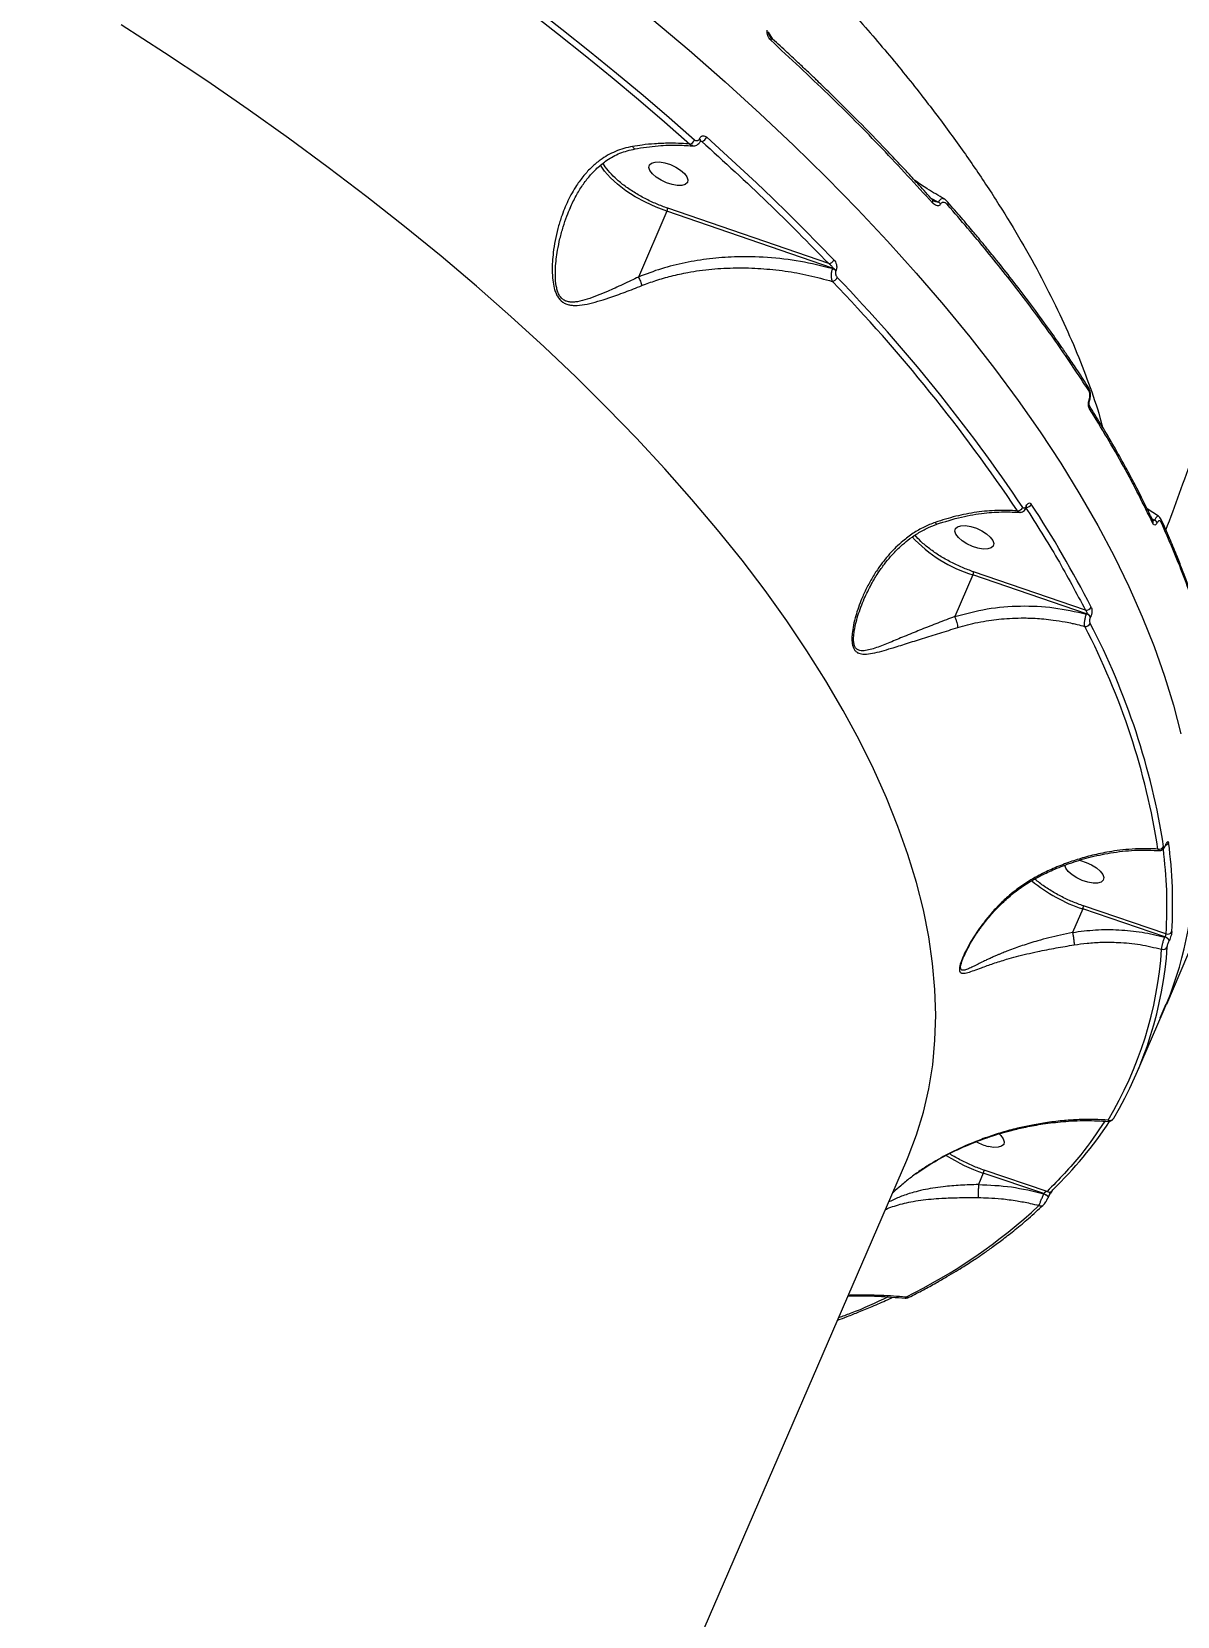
# Model space of a CAD drawing. Header units: millimetres. Extents: x -6234 to 7498, y -6127 to 5103.
# Drawn here: x 4797.5 to 5044.2, y -552.1 to -210.9 of the extents above; entities that cross this region are included whole.
import ezdxf

# ---------------------------------------------------------------- set-up
doc = ezdxf.new("R2010")
doc.units = ezdxf.units.MM
for name, color, linetype in [('DIKOM_ОБЪЕКТ', 7, 'Continuous'), ('DIKOM_РАЗМЕР_ЗОНА', 7, 'Continuous'), ('DIKOM_РАЗМЕР_ОБЪЕКТА', 7, 'Continuous')]:
    doc.layers.add(name, color=color, linetype=linetype)
doc.styles.add('style1', font='arial.ttf', dxfattribs={"width": 0.8})
doc.dimstyles.new('1-50', dxfattribs={"dimtxt": 300, "dimasz": 200, "dimexe": 100, "dimexo": 0, "dimgap": 100, "dimtad": 1, "dimtxsty": 'style1', "dimcen": 200, "dimclrd": 7, "dimclre": 7, "dimclrt": 7, "dimadec": 1, "dimazin": 2, "dimtfac": 1, "dimtmove": 0, "dimatfit": 2, "dimfxl": 0, "dimlwd": 25, "dimlwe": 18, "dimarcsym": 0})

# ---------------------------------------------------------------- blocks, each defined once
blk = doc.blocks.new('*D10')
at = {"layer": 'Defpoints', "color": 0, "transparency": 16777216}
for p in [(5627.97, 903.07), (-3229.39, -1461.51), (5627.97, -5097.58)]:
    blk.add_point(p, dxfattribs=at)
at = {"layer": 'DIKOM_РАЗМЕР_ОБЪЕКТА', "color": 7, "lineweight": 18, "transparency": 16777216}
for p, q in [((5627.97, 903.07), (5627.97, -5197.58)), ((-3229.39, -1461.51), (-3229.39, -5197.58))]:
    blk.add_line(p, q, dxfattribs=at)
at = {"layer": 'DIKOM_РАЗМЕР_ОБЪЕКТА', "color": 7, "lineweight": 25, "transparency": 16777216}
blk.add_line((-3029.39, -5097.58), (5427.97, -5097.58), dxfattribs=at)
at = {"layer": 'DIKOM_РАЗМЕР_ОБЪЕКТА', "color": 7, "transparency": 16777216}
for points in [[(-3029.39, -5064.25), (-3029.39, -5130.92), (-3229.39, -5097.58)], [(5427.97, -5064.25), (5427.97, -5130.92), (5627.97, -5097.58)]]:
    blk.add_solid(points, dxfattribs=at)
at = {"layer": 'DIKOM_РАЗМЕР_ОБЪЕКТА', "color": 7, "lineweight": 40, "transparency": 16777216, "insert": (1488.3, -4844.41), "char_height": 300, "attachment_point": 5, "style": 'style1'}
blk.add_mtext('8850', dxfattribs=at)
blk = doc.blocks.new('*D13')
at = {"layer": 'Defpoints', "color": 0, "transparency": 16777216}
for p in [(7498.07, 1778.2), (-5229.39, -1831.36), (7498.07, -6026.74)]:
    blk.add_point(p, dxfattribs=at)
at = {"layer": 'DIKOM_РАЗМЕР_ЗОНА', "color": 7, "lineweight": 18, "transparency": 16777216}
for p, q in [((7498.07, 1778.2), (7498.07, -6126.74)), ((-5229.39, -1831.36), (-5229.39, -6126.74))]:
    blk.add_line(p, q, dxfattribs=at)
at = {"layer": 'DIKOM_РАЗМЕР_ЗОНА', "color": 7, "lineweight": 25, "transparency": 16777216}
blk.add_line((-5029.39, -6026.74), (7298.07, -6026.74), dxfattribs=at)
at = {"layer": 'DIKOM_РАЗМЕР_ЗОНА', "color": 7, "transparency": 16777216}
for points in [[(-5029.39, -5993.4), (-5029.39, -6060.07), (-5229.39, -6026.74)], [(7298.07, -5993.4), (7298.07, -6060.07), (7498.07, -6026.74)]]:
    blk.add_solid(points, dxfattribs=at)
at = {"layer": 'DIKOM_РАЗМЕР_ЗОНА', "color": 7, "transparency": 16777216, "insert": (1560.69, -5773.56), "char_height": 300, "attachment_point": 5, "style": 'style1'}
blk.add_mtext('12750', dxfattribs=at)

msp = doc.modelspace()

# ---------------------------------------------------------------- linework, layer by layer
at = {"layer": 'DIKOM_ОБЪЕКТ', "color": 7, "linetype": 'Continuous', "lineweight": 15}
for p, q in [((4957.073, -212.505), (4956.151, -211.015)), ((4941.301, -233.952), (4941.289, -233.979)), ((4941.504, -234.476), (4941.792, -234.518)), ((4941.514, -234.456), (4941.526, -234.429)), ((4969.121, -260.851), (4934.473, -248.926)), ((4989.933, -246.118), (4990.1, -246.203)), ((4991.101, -246.731), (4992.743, -247.597)), ((4991.646, -247.28), (4991.442, -247.106)), ((4934.288, -249.57), (4928.155, -263.732)), ((4969.956, -261.847), (4934.288, -249.57)), ((4969.92, -261.932), (4969.956, -261.847)), ((4970.708, -262.299), (4970.671, -262.384)), ((4928.155, -263.732), (4928.155, -263.736)), ((5028.468, -297.395), (5028.509, -297.545)), ((5011.654, -313.028), (5011.634, -313.074)), ((5011.691, -313.362), (5011.711, -313.317)), ((5040.131, -315.209), (5037.686, -313.624)), ((5038.63, -315.716), (5039.291, -316.067)), ((5024.39, -335.456), (5000.331, -327.224)), ((5000.149, -327.869), (4996.257, -336.855)), ((5024.651, -336.253), (5000.149, -327.869)), ((4996.257, -336.855), (4996.257, -336.857)), ((5024.623, -336.319), (5024.651, -336.253)), ((5025.537, -336.884), (5025.508, -336.95)), ((5041.641, -386.165), (5041.669, -386.099)), ((5041.655, -386.05), (5041.683, -385.984)), ((5041.72, -405.187), (5023.987, -399.161)), ((5023.805, -399.806), (5021.62, -404.853)), ((5041.5, -405.82), (5023.805, -399.806)), ((5021.62, -404.853), (5021.619, -404.859)), ((5041.5, -405.82), (5041.481, -405.865)), ((4998.266, -409.937), (4998.751, -408.981)), ((5041.893, -420.286), (5047.875, -406.285)), ((5042.411, -406.664), (5042.431, -406.618)), ((5035.425, -435.241), (5041.165, -421.987)), ((5040.484, -423.234), (5041.79, -420.242)), ((4869.491, -722.772), (4985.94, -453.886)), ((4987.885, -456.846), (4991.104, -454.695)), ((4991.083, -454.683), (4991.097, -454.696)), ((5002.405, -456.705), (5001.349, -459.144)), ((5015.433, -461.102), (5002.405, -456.705)), ((5016.152, -460.638), (5002.585, -456.059)), ((5001.349, -459.144), (5001.347, -459.15)), ((5015.433, -461.102), (5015.422, -461.129)), ((5016.341, -461.995), (5016.294, -462.061)), ((5016.341, -461.995), (5016.352, -461.968))]:
    msp.add_line(p, q, dxfattribs=at)
at = {"layer": 'DIKOM_ОБЪЕКТ', "color": 7, "linetype": 'Continuous', "lineweight": 15, "flags": 128}
for points in [[(4892.283, -197.277), (4898.537, -201.92), (4904.685, -206.592), (4910.726, -211.29), (4916.657, -216.013), (4922.476, -220.758), (4928.18, -225.524), (4933.766, -230.308), (4939.232, -235.108)], [(4893.176, -196.294), (4899.444, -200.948), (4905.606, -205.631), (4911.66, -210.339), (4917.604, -215.073), (4923.436, -219.828), (4929.152, -224.604), (4934.751, -229.399), (4940.229, -234.209)], [(4931.053, -208.129), (4939.045, -214.895), (4946.799, -221.695), (4954.308, -228.522), (4961.565, -235.372), (4968.565, -242.239), (4975.301, -249.117), (4981.768, -255.999), (4987.961, -262.881), (4993.873, -269.756), (4999.501, -276.619), (5004.84, -283.464), (5009.884, -290.285), (5014.63, -297.076), (5019.074, -303.832), (5023.212, -310.547), (5027.04, -317.215), (5030.556, -323.83), (5033.756, -330.388), (5036.638, -336.882), (5039.199, -343.308), (5041.436, -349.659), (5043.35, -355.93), (5044.936, -362.117)], [(4985.94, -453.886), (4986.231, -453.203), (4988.045, -448.439), (4989.53, -443.538), (4990.686, -438.506), (4991.511, -433.347), (4992.005, -428.065), (4992.167, -422.667), (4991.997, -417.156), (4991.496, -411.538), (4990.663, -405.819), (4989.5, -400.002), (4988.007, -394.095), (4986.186, -388.102), (4984.039, -382.029), (4981.568, -375.882), (4978.774, -369.666), (4975.661, -363.387), (4972.232, -357.051), (4968.489, -350.664), (4964.436, -344.232), (4960.077, -337.761), (4955.416, -331.256), (4950.458, -324.724), (4945.206, -318.171), (4939.666, -311.603), (4933.843, -305.027), (4927.742, -298.447), (4921.369, -291.871), (4914.731, -285.304), (4907.832, -278.753), (4900.68, -272.224), (4893.281, -265.723), (4885.642, -259.255), (4877.771, -252.827), (4869.674, -246.445), (4861.359, -240.115), (4852.833, -233.842), (4844.106, -227.633), (4835.184, -221.493), (4826.077, -215.428), (4816.792, -209.444)], [(4942.844, -233.615), (4946.475, -236.899), (4950.048, -240.189), (4953.563, -243.484), (4957.019, -246.783), (4960.415, -250.086), (4963.751, -253.392), (4967.025, -256.701), (4970.238, -260.011)], [(4934.288, -249.57), (4931.941, -248.674), (4929.652, -247.62), (4927.474, -246.432), (4925.46, -245.138), (4923.656, -243.768), (4922.103, -242.355), (4920.84, -240.93), (4919.964, -239.65)], [(4935.385, -243.816), (4934.19, -243.436), (4933.03, -242.898), (4931.998, -242.246), (4931.179, -241.532), (4930.638, -240.814), (4930.42, -240.151), (4930.542, -239.596), (4930.994, -239.194), (4931.74, -238.978), (4932.719, -238.964), (4933.853, -239.156), (4935.048, -239.536), (4936.208, -240.073), (4937.24, -240.726), (4938.06, -241.44), (4938.6, -242.157), (4938.818, -242.821), (4938.696, -243.376), (4938.244, -243.778), (4937.498, -243.994), (4936.518, -244.007), (4935.385, -243.816)], [(5001.246, -322.115), (5000.051, -321.735), (4998.89, -321.197), (4997.858, -320.545), (4997.039, -319.831), (4996.498, -319.113), (4996.28, -318.45), (4996.402, -317.895), (4996.855, -317.493), (4997.601, -317.276), (4998.58, -317.263), (4999.713, -317.454), (5000.908, -317.834), (5002.069, -318.372), (5003.101, -319.024), (5003.92, -319.738), (5004.461, -320.456), (5004.679, -321.119), (5004.557, -321.675), (5004.104, -322.076), (5003.358, -322.293), (5002.379, -322.306), (5001.246, -322.115)], [(5041.637, -386.172), (5041.654, -386.123), (5041.655, -386.05)], [(5041.683, -385.984), (5041.682, -386.057), (5041.669, -386.099)], [(5024.902, -394.052), (5023.707, -393.672), (5022.547, -393.134), (5021.515, -392.482), (5020.695, -391.768), (5020.155, -391.05), (5019.937, -390.387), (5019.935, -390.36)], [(5023.051, -389.32), (5023.37, -389.391), (5024.565, -389.771), (5025.725, -390.309), (5026.757, -390.962), (5027.577, -391.676), (5028.117, -392.393), (5028.335, -393.056), (5028.213, -393.612), (5027.761, -394.014), (5027.015, -394.23), (5026.036, -394.243), (5024.902, -394.052), (5024.902, -394.052)], [(5030.484, -444.831), (5030.402, -444.978), (5030.377, -445.011)], [(5005.826, -448.239), (5006.176, -448.574), (5006.717, -449.292), (5006.935, -449.955), (5006.813, -450.51), (5006.36, -450.912), (5005.614, -451.129), (5004.635, -451.142), (5003.502, -450.951)], [(5015.245, -463.624), (5015.363, -463.534), (5015.402, -463.496)], [(5015.422, -461.129), (5015.646, -461.219), (5015.857, -461.33), (5016.043, -461.458), (5016.193, -461.593), (5016.297, -461.729), (5016.351, -461.857), (5016.349, -461.97), (5016.341, -461.995)], [(5015.433, -461.102), (5015.658, -461.192), (5015.869, -461.303), (5016.055, -461.431), (5016.205, -461.566), (5016.309, -461.702), (5016.362, -461.83), (5016.366, -461.919)], [(5016.366, -461.919), (5016.361, -461.943), (5016.352, -461.968)]]:
    msp.add_lwpolyline(points, dxfattribs=at)
at = {"layer": 'DIKOM_ОБЪЕКТ', "color": 7, "linetype": 'Continuous', "lineweight": 15}
for centre, radius, start, end in [((4956.158, -212.429), 0.574, 326.37333, 39.31251), ((4938.775, -233.598), 1.577, 286.8394, 337.19858), ((4941.05, -234.383), 0.469, 351.13438, 59.45815), ((4941.064, -234.354), 0.467, 350.50368, 59.55506), ((4941.434, -233.036), 1.524, 283.5763, 337.67972), ((4932.261, -248.642), 2.229, 335.39643, 352.69599), ((4990.944, -247.479), 0.622, 329.99065, 37.92273), ((4991.938, -248.902), 1.533, 34.98516, 58.33247), ((4994.226, -247.928), 0.623, 329.94237, 37.0457), ((4968.953, -259.465), 1.396, 276.88271, 336.97432), ((4969.317, -263.784), 1.947, 45.95512, 71.97308), ((4969.356, -263.697), 1.945, 45.951, 72.00661), ((4969.666, -263.278), 1.417, 279.54332, 336.53277), ((4709.748, -515.356), 361.277, 33.85922, 43.93765), ((4710.219, -515.092), 362.099, 33.85946, 43.93723), ((5024.488, -287.861), 0.682, 333.20354, 30.67379), ((5025.091, -290.342), 0.2, 351.87061, 55.64732), ((5024.678, -291.815), 0.696, 333.77591, 28.36414), ((5009.776, -312.823), 1.247, 269.04072, 335.21046), ((5011.397, -313.271), 0.309, 343.13335, 39.76996), ((5011.441, -313.22), 0.286, 339.01639, 42.07448), ((5011.598, -312.094), 1.254, 274.64505, 335.00702), ((4808.185, -446.532), 244.483, 27.19612, 33.2108), ((5038.258, -316.491), 0.724, 334.99164, 25.36306), ((5038.727, -317.136), 1.209, 22.47143, 62.15882), ((5040.091, -316.252), 0.701, 334.37219, 44.55803), ((5008.931, -299.3), 29.888, 222.96846, 252.91257), ((4998.159, -326.958), 2.188, 335.40315, 353.03619), ((5024.572, -334.289), 1.181, 261.13338, 334.70134), ((5024.187, -337.868), 1.609, 34.79078, 74.28866), ((5024.216, -337.801), 1.608, 34.7759, 74.30354), ((5024.37, -337.805), 1.183, 264.31764, 334.55319), ((4886.28, -410.915), 155.598, 8.87156, 27.53556), ((4887.162, -410.404), 155.939, 8.87137, 27.53566), ((5041.413, -385.092), 1.002, 286.56724, 334.9152), ((4940.628, -398.782), 102.554, 356.69654, 7.43217), ((5040.277, -385.88), 1.071, 255.91338, 333.61417), ((4963.218, -388.647), 84.778, 336.84248, 359.02531), ((5034.346, -367.881), 33.62, 230.23101, 251.72887), ((5041.257, -407.067), 1.223, 19.2751, 79.44738), ((5041.276, -407.022), 1.223, 19.28884, 79.44815), ((5042.093, -404.229), 1.028, 248.72536, 333.27236), ((4958.73, -402.997), 82.25, 329.0765, 356.18674), ((4959.769, -402.47), 82.433, 329.0765, 356.18662), ((5041.108, -407.497), 1.018, 252.25876, 333.46454), ((4955.729, -396.61), 88.624, 314.08022, 326.46823), ((5029.659, -444.391), 0.949, 247.03405, 319.18796), ((5005.934, -441.226), 10.024, 240.12181, 255.95943), ((5014.218, -422.112), 36.554, 237.25464, 251.14528), ((5016.609, -459.84), 0.92, 240.19981, 300.23076), ((5016.655, -459.962), 0.791, 301.79007, 336.73906), ((4933.642, -376.84), 118.566, 296.04132, 312.92589), ((5014.787, -462.841), 0.907, 244.14221, 300.36618), ((4986.101, -482.668), 0.81, 239.85732, 291.19744)]:
    msp.add_arc(centre, radius, start, end, dxfattribs=at)
for points, knots in [([(5041.738, -318.231), (5042.715, -315.588), (5045.708, -307.497), (5050.56, -293.841), (5056.299, -277.285), (5061.877, -260.65), (5067.305, -243.946), (5072.58, -227.174), (5077.703, -210.34), (5082.675, -193.445), (5087.495, -176.495), (5092.164, -159.495), (5096.681, -142.449), (5101.047, -125.363), (5105.259, -108.246), (5109.318, -91.107), (5113.221, -73.959), (5116.967, -56.824), (5120.549, -39.734), (5123.959, -22.748), (5127.177, -5.996), (5130.143, 10.173), (5132.639, 24.349), (5134.097, 33.063), (5134.703, 36.68)], [0, 0, 0, 0, 0.0236494, 0.0724233, 0.1210894, 0.1696516, 0.2181132, 0.2664769, 0.3147455, 0.3629207, 0.4110033, 0.4589937, 0.5068898, 0.554687, 0.6023776, 0.6499482, 0.6973763, 0.7446233, 0.7916223, 0.838247, 0.8842384, 0.9289743, 0.9705166, 1, 1, 1, 1]), ([(4944.244, -176.277), (4947.615, -179.463), (4954.368, -185.844), (4963.847, -195.473), (4972.84, -205.14), (4981.277, -214.831), (4988.655, -223.918), (4995.084, -232.401), (5000.674, -240.289), (5005.875, -248.186), (5010.669, -256.082), (5015.039, -263.965), (5018.9, -271.687), (5022.277, -279.25), (5025.139, -286.641), (5027.084, -292.257), (5027.916, -295.364), (5028.103, -296.063)], [0, 0, 0, 0, 0.0780879, 0.156425, 0.2350115, 0.313846, 0.3929274, 0.4573644, 0.5223021, 0.5877397, 0.6536772, 0.7201147, 0.7870514, 0.8510829, 0.9157473, 0.9810444, 1, 1, 1, 1]), ([(4956.636, -212.747), (4956.511, -212.616), (4956.261, -212.354), (4955.98, -211.819), (4955.847, -211.301), (4955.834, -210.872), (4955.877, -210.672), (4955.898, -210.574)], [0, 0, 0, 0, 0.2501122, 0.4997568, 0.7492628, 0.8773179, 1, 1, 1, 1]), ([(4956.603, -212.066), (4956.517, -211.977), (4956.351, -211.805), (4956.191, -211.492), (4956.114, -211.182), (4956.148, -210.992), (4956.164, -210.906)], [0, 0, 0, 0, 0.2981241, 0.5738573, 0.8078921, 1, 1, 1, 1]), ([(4991.482, -247.79), (4987.913, -243.881), (4980.781, -236.071), (4969.145, -224.371), (4960.804, -216.619), (4956.636, -212.747)], [0, 0, 0, 0, 0.3338562, 0.6671905, 1, 1, 1, 1]), ([(4991.472, -247.144), (4990.508, -246.07), (4988.779, -244.144), (4986.427, -241.586), (4984.573, -239.595), (4983.014, -237.939), (4980.059, -234.829), (4976.233, -230.896), (4971.583, -226.259), (4968.559, -223.307), (4966.307, -221.14), (4964.595, -219.505), (4962.401, -217.432), (4959.708, -214.918), (4957.721, -213.097), (4956.647, -212.112)], [0, 0, 0, 0, 0.0917495, 0.16459103, 0.21857279, 0.26186058, 0.30603882, 0.4843797, 0.59807699, 0.70296696, 0.7372373, 0.78390381, 0.84323806, 0.91526117, 1, 1, 1, 1]), ([(4939.232, -235.108), (4938.631, -235.061), (4937.163, -234.947), (4934.626, -234.898), (4931.802, -235.009), (4929.161, -235.26), (4927.579, -235.501), (4926.883, -235.607)], [0, 0, 0, 0, 0.1503473, 0.3668248, 0.6226178, 0.83408, 1, 1, 1, 1]), ([(4927.31, -236.123), (4929.015, -235.869), (4932.179, -235.397), (4936.473, -235.263), (4939.003, -235.431), (4940.147, -235.506)], [0, 0, 0, 0, 0.3903715, 0.724247, 1, 1, 1, 1]), ([(4939.862, -235.444), (4939.794, -235.446), (4939.567, -235.452), (4939.37, -235.249), (4939.232, -235.108)], [0, 0, 0, 0, 0.303573, 1, 1, 1, 1]), ([(4939.87, -235.482), (4940.01, -235.484), (4940.308, -235.488), (4940.765, -235.322), (4941.217, -234.991), (4941.413, -234.638), (4941.514, -234.456)], [0, 0, 0, 0, 0.211426, 0.4500111, 0.7157833, 1, 1, 1, 1]), ([(4941.289, -233.979), (4941.261, -234.034), (4941.206, -234.144), (4941.09, -234.268), (4940.958, -234.357), (4940.767, -234.42), (4940.507, -234.407), (4940.322, -234.275), (4940.229, -234.209)], [0, 0, 0, 0, 0.1249391, 0.25093889, 0.37519372, 0.50117846, 0.75048367, 1, 1, 1, 1]), ([(4941.301, -233.952), (4941.341, -233.871), (4941.422, -233.71), (4941.59, -233.528), (4941.783, -233.397), (4942.063, -233.305), (4942.441, -233.325), (4942.71, -233.518), (4942.844, -233.615)], [0, 0, 0, 0, 0.1250948, 0.2509845, 0.375177, 0.5012922, 0.7504815, 1, 1, 1, 1]), ([(4941.362, -234.396), (4941.43, -234.403), (4941.577, -234.417), (4941.717, -234.483), (4941.792, -234.518)], [0, 0, 0, 0, 0.45994874, 1, 1, 1, 1]), ([(4941.792, -234.518), (4946.585, -238.892), (4956.171, -247.639), (4964.804, -256.447), (4969.121, -260.851)], [0, 0, 0, 0, 0.4999991, 1, 1, 1, 1]), ([(4926.883, -235.607), (4926.251, -235.738), (4924.978, -236.002), (4923.188, -236.663), (4921.491, -237.506), (4919.773, -238.621), (4918.038, -240.069), (4916.333, -241.901), (4914.575, -244.294), (4912.913, -247.278), (4911.637, -250.437), (4910.766, -253.315), (4910.188, -255.844), (4909.812, -258.233), (4909.616, -260.389), (4909.563, -262.397), (4909.665, -264.32), (4909.94, -265.923), (4910.306, -267.072), (4910.823, -268.177), (4911.587, -269.042), (4912.548, -269.546), (4913.311, -269.761), (4914.123, -269.853), (4915.364, -269.846), (4917.13, -269.575), (4919.4, -268.991), (4922.12, -268.129), (4925.269, -267.001), (4927.682, -266.046), (4928.893, -265.567)], [0, 0, 0, 0, 0.0313126, 0.0630875, 0.0939376, 0.1255625, 0.1655601, 0.2071695, 0.2507396, 0.3133123, 0.3752892, 0.4166918, 0.4587726, 0.5001183, 0.5326215, 0.5624617, 0.596466, 0.625358, 0.6418248, 0.6568747, 0.6882509, 0.7033908, 0.7196696, 0.7345081, 0.7508019, 0.7906471, 0.8333543, 0.8757691, 0.9377025, 1, 1, 1, 1]), ([(4913.439, -248.873), (4913.846, -247.992), (4914.635, -246.288), (4916.054, -243.986), (4917.574, -241.991), (4919.312, -240.167), (4921.444, -238.46), (4924.139, -236.917), (4926.305, -236.404), (4927.412, -236.142)], [0, 0, 0, 0, 0.14524215, 0.28108845, 0.40885219, 0.52454715, 0.6654581, 0.82901756, 1, 1, 1, 1]), ([(4926.883, -235.607), (4926.927, -235.688), (4927.018, -235.855), (4927.16, -236.022), (4927.292, -236.116), (4927.368, -236.103), (4927.4, -236.097)], [0, 0, 0, 0, 0.24693065, 0.51155391, 0.789432, 1, 1, 1, 1]), ([(4934.473, -248.926), (4933.66, -248.627), (4931.998, -248.018), (4929.534, -246.846), (4927.146, -245.491), (4924.96, -243.985), (4923.066, -242.398), (4921.61, -240.816), (4920.783, -239.756), (4920.559, -239.264), (4920.555, -239.257)], [0, 0, 0, 0, 0.1341383, 0.2744039, 0.4190842, 0.5660612, 0.7130468, 0.857724, 0.9979922, 1, 1, 1, 1]), ([(4994.02, -246.931), (4992.787, -246.216), (4990.632, -244.967), (4988.566, -243.56), (4987.682, -242.959)], [0, 0, 0, 0, 0.5722027, 1, 1, 1, 1]), ([(4928.155, -263.732), (4927.631, -263.987), (4926.496, -264.538), (4924.815, -265.332), (4923.112, -266.117), (4921.281, -266.93), (4919.286, -267.765), (4917.144, -268.547), (4915.454, -269.003), (4914.238, -269.148), (4913.445, -269.145), (4912.7, -269.006), (4911.996, -268.674), (4911.506, -268.221), (4911.176, -267.756), (4910.904, -267.251), (4910.639, -266.532), (4910.369, -265.314), (4910.238, -263.705), (4910.274, -261.785), (4910.445, -259.873), (4910.756, -257.762), (4911.237, -255.426), (4911.914, -252.968), (4912.659, -250.732), (4913.235, -249.389), (4913.495, -248.783)], [0, 0, 0, 0, 0.0437312, 0.0948594, 0.1420557, 0.1892294, 0.2531966, 0.3168423, 0.3793376, 0.4045307, 0.4267934, 0.4518365, 0.4744865, 0.4979266, 0.5099552, 0.5223995, 0.5448446, 0.5702503, 0.6182067, 0.6657865, 0.7131822, 0.7606044, 0.824034, 0.8901117, 0.9504049, 1, 1, 1, 1]), ([(4993.194, -248.023), (4993.137, -248.103), (4993.017, -248.27), (4992.711, -248.417), (4992.317, -248.397), (4991.873, -248.178), (4991.612, -247.919), (4991.482, -247.79)], [0, 0, 0, 0, 0.1197626, 0.2514329, 0.5014187, 0.7511183, 1, 1, 1, 1]), ([(4992.743, -247.597), (4992.727, -247.609), (4992.691, -247.635), (4992.588, -247.651), (4992.356, -247.623), (4992.013, -247.504), (4991.749, -247.344), (4991.624, -247.268)], [0, 0, 0, 0, 0.0525105, 0.114826, 0.2686342, 0.6515236, 1, 1, 1, 1]), ([(4993.997, -246.969), (4993.908, -246.916), (4993.686, -246.785), (4993.328, -246.905), (4992.989, -247.204), (4992.826, -247.464), (4992.743, -247.597)], [0, 0, 0, 0, 0.2422092, 0.6007135, 0.7953836, 1, 1, 1, 1]), ([(4994.765, -248.24), (4994.647, -248.12), (4994.41, -247.879), (4994.003, -247.671), (4993.642, -247.65), (4993.361, -247.792), (4993.25, -247.946), (4993.194, -248.023)], [0, 0, 0, 0, 0.2488419, 0.4984905, 0.748566, 0.8742262, 1, 1, 1, 1]), ([(4994.723, -247.553), (4994.605, -247.43), (4994.368, -247.183), (4994.127, -247.025), (4994.006, -246.946)], [0, 0, 0, 0, 0.499728, 1, 1, 1, 1]), ([(5025.09, -287.54), (5024.309, -286.332), (5022.909, -284.166), (5020.969, -281.279), (5019.425, -279.029), (5018.117, -277.155), (5015.621, -273.631), (5012.336, -269.16), (5008.264, -263.866), (5005.579, -260.487), (5003.563, -258.002), (5002.023, -256.124), (5000.037, -253.74), (4997.583, -250.844), (4995.752, -248.741), (4994.763, -247.604)], [0, 0, 0, 0, 0.0917696, 0.1646198, 0.2186056, 0.2618906, 0.3060626, 0.4843839, 0.5980694, 0.7029393, 0.7372093, 0.7838776, 0.8432112, 0.9152385, 1, 1, 1, 1]), ([(5025.096, -288.168), (5022.903, -284.833), (5018.533, -278.191), (5011.169, -268.175), (5003.331, -258.199), (4997.612, -251.55), (4994.765, -248.24)], [0, 0, 0, 0, 0.2531162, 0.5041551, 0.7531156, 1, 1, 1, 1]), ([(4969.92, -261.932), (4967.629, -261.372), (4963.037, -260.248), (4955.948, -259.435), (4949.396, -259.303), (4943.466, -259.739), (4938.202, -260.582), (4933.048, -261.849), (4929.789, -263.106), (4928.155, -263.736)], [0, 0, 0, 0, 0.1663115, 0.3333898, 0.4995699, 0.625222, 0.7503522, 0.8748265, 1, 1, 1, 1]), ([(4928.893, -265.567), (4929.892, -265.19), (4931.957, -264.41), (4935.275, -263.472), (4938.423, -262.788), (4941.358, -262.319), (4943.931, -262.022), (4946.578, -261.828), (4950.089, -261.716), (4954.504, -261.839), (4959.719, -262.39), (4964.874, -263.296), (4968.223, -264.215), (4969.901, -264.675)], [0, 0, 0, 0, 0.0781124, 0.1613364, 0.2497973, 0.3106155, 0.3750538, 0.4356409, 0.5007532, 0.6262829, 0.750824, 0.8751059, 1, 1, 1, 1]), ([(4969.121, -260.851), (4969.312, -260.976), (4969.599, -261.162), (4969.874, -261.478), (4969.964, -261.669), (4969.976, -261.782), (4969.963, -261.826), (4969.956, -261.847)], [0, 0, 0, 0, 0.4997939, 0.7497499, 0.8916819, 0.948501, 1, 1, 1, 1]), ([(4969.92, -261.932), (4969.877, -262.055), (4969.792, -262.299), (4969.708, -262.705), (4969.66, -263.112), (4969.647, -263.621), (4969.706, -264.201), (4969.837, -264.519), (4969.901, -264.675)], [0, 0, 0, 0, 0.134449, 0.2676496, 0.3980786, 0.5246011, 0.7667453, 1, 1, 1, 1]), ([(4970.238, -260.011), (4970.351, -260.15), (4970.577, -260.429), (4970.762, -260.923), (4970.838, -261.351), (4970.848, -261.685), (4970.813, -262.013), (4970.743, -262.204), (4970.708, -262.299)], [0, 0, 0, 0, 0.2496081, 0.4993625, 0.6272859, 0.7498851, 0.8763454, 1, 1, 1, 1]), ([(4970.671, -262.384), (4970.649, -262.445), (4970.604, -262.567), (4970.58, -262.776), (4970.585, -262.988), (4970.633, -263.262), (4970.751, -263.577), (4970.894, -263.754), (4970.966, -263.842)], [0, 0, 0, 0, 0.1242523, 0.2500776, 0.3725864, 0.5005397, 0.7502932, 1, 1, 1, 1]), ([(4928.155, -263.736), (4928.229, -263.877), (4928.379, -264.165), (4928.587, -264.649), (4928.769, -265.134), (4928.852, -265.425), (4928.893, -265.567)], [0, 0, 0, 0, 0.2458115, 0.5000145, 0.7542547, 1, 1, 1, 1]), ([(5025.289, -290.371), (5025.332, -290.226), (5025.414, -289.943), (5025.492, -289.359), (5025.481, -288.683), (5025.337, -288.003), (5025.158, -287.67), (5025.074, -287.513)], [0, 0, 0, 0, 0.14994632, 0.29283974, 0.55480291, 0.7896992, 1, 1, 1, 1]), ([(5025.204, -290.177), (5025.253, -289.994), (5025.35, -289.629), (5025.36, -289.051), (5025.281, -288.532), (5025.158, -288.29), (5025.096, -288.168)], [0, 0, 0, 0, 0.2496828, 0.4996133, 0.7495549, 1, 1, 1, 1]), ([(5025.303, -292.123), (5025.244, -292.006), (5025.127, -291.771), (5025.052, -291.269), (5025.063, -290.708), (5025.157, -290.354), (5025.204, -290.177)], [0, 0, 0, 0, 0.2505064, 0.5004313, 0.7503063, 1, 1, 1, 1]), ([(5025.282, -291.47), (5025.267, -291.439), (5025.233, -291.371), (5025.198, -291.176), (5025.189, -290.97), (5025.2, -290.783), (5025.229, -290.576), (5025.269, -290.44), (5025.289, -290.371)], [0, 0, 0, 0, 0.2013384, 0.4353374, 0.5649573, 0.7022649, 0.8472201, 1, 1, 1, 1]), ([(5038.913, -316.181), (5038.492, -315.297), (5037.703, -313.64), (5036.545, -311.313), (5035.526, -309.316), (5034.656, -307.652), (5033.927, -306.282), (5033.176, -304.893), (5032.25, -303.208), (5031.003, -300.989), (5029.431, -298.271), (5027.514, -295.051), (5026.066, -292.729), (5025.291, -291.485)], [0, 0, 0, 0, 0.1089542, 0.2041368, 0.2855779, 0.3532907, 0.4072831, 0.4525062, 0.5223066, 0.6119347, 0.7214031, 0.8507423, 1, 1, 1, 1]), ([(5038.914, -316.797), (5036.903, -312.705), (5032.905, -304.571), (5027.827, -296.255), (5025.303, -292.123)], [0, 0, 0, 0, 0.5030415, 1, 1, 1, 1]), ([(5010.206, -314.403), (5010.35, -314.401), (5010.647, -314.396), (5011.068, -314.187), (5011.443, -313.841), (5011.609, -313.521), (5011.692, -313.361)], [0, 0, 0, 0, 0.2331331, 0.4833012, 0.7415886, 1, 1, 1, 1]), ([(5011.634, -313.074), (5011.581, -313.174), (5011.476, -313.374), (5011.272, -313.52), (5011.069, -313.527), (5010.962, -313.406), (5010.908, -313.346)], [0, 0, 0, 0, 0.2507781, 0.5000984, 0.7498778, 1, 1, 1, 1]), ([(5011.516, -313.338), (5013.875, -317.058), (5018.594, -324.497), (5022.458, -331.803), (5024.39, -335.456)], [0, 0, 0, 0, 0.5000006, 1, 1, 1, 1]), ([(5011.654, -313.028), (5011.732, -312.878), (5011.89, -312.578), (5012.194, -312.362), (5012.497, -312.352), (5012.656, -312.533), (5012.735, -312.623)], [0, 0, 0, 0, 0.2505353, 0.5002361, 0.7499967, 1, 1, 1, 1]), ([(5011.712, -313.315), (5011.722, -313.292), (5011.742, -313.247), (5011.761, -313.215), (5011.748, -313.217), (5011.744, -313.218)], [0, 0, 0, 0, 0.4063007, 0.8040196, 1, 1, 1, 1]), ([(4992.052, -316.565), (4991.242, -316.884), (4989.59, -317.533), (4987.261, -318.905), (4984.731, -320.791), (4982.163, -323.306), (4979.991, -326.09), (4978.34, -328.7), (4977.102, -331.02), (4976.11, -333.25), (4975.354, -335.297), (4974.771, -337.223), (4974.346, -339.086), (4974.138, -340.658), (4974.107, -341.809), (4974.193, -342.942), (4974.509, -343.889), (4975.083, -344.487), (4975.598, -344.763), (4976.19, -344.907), (4977.138, -344.965), (4978.572, -344.772), (4980.512, -344.296), (4982.936, -343.585), (4985.846, -342.666), (4989.321, -341.563), (4993.003, -340.414), (4995.605, -339.616), (4996.907, -339.217)], [0, 0, 0, 0, 0.0399754, 0.081542, 0.1251082, 0.187183, 0.2496237, 0.2907702, 0.3324821, 0.3734637, 0.4059035, 0.4359215, 0.4695475, 0.4983057, 0.5147449, 0.5296785, 0.5610929, 0.5763341, 0.5925657, 0.6075611, 0.6240927, 0.6638555, 0.7068448, 0.7497493, 0.8121332, 0.8743383, 0.9370945, 1, 1, 1, 1]), ([(4976.783, -332.983), (4977.264, -331.95), (4978.148, -330.05), (4979.633, -327.596), (4981.048, -325.603), (4982.669, -323.638), (4984.35, -321.916), (4986.229, -320.324), (4988.065, -319.026), (4990.139, -317.823), (4991.684, -317.238), (4992.437, -316.953)], [0, 0, 0, 0, 0.1503978, 0.2764076, 0.3784636, 0.4684767, 0.6052264, 0.690804, 0.7881987, 0.8968502, 1, 1, 1, 1]), ([(5009.755, -314.069), (5008.32, -314.011), (5005.449, -313.893), (5000.983, -314.323), (4996.491, -315.156), (4993.524, -316.098), (4992.052, -316.565)], [0, 0, 0, 0, 0.2499515, 0.499898, 0.7517963, 1, 1, 1, 1]), ([(4992.425, -316.923), (4992.403, -316.928), (4992.351, -316.941), (4992.224, -316.826), (4992.11, -316.653), (4992.052, -316.565)], [0, 0, 0, 0, 0.2633787, 0.6290708, 1, 1, 1, 1]), ([(4992.316, -316.972), (4994.122, -316.404), (4997.549, -315.325), (5002.423, -314.533), (5006.66, -314.23), (5009.197, -314.356), (5010.378, -314.416)], [0, 0, 0, 0, 0.29701, 0.5636302, 0.7969711, 1, 1, 1, 1]), ([(5010.21, -314.367), (5010.164, -314.372), (5009.992, -314.391), (5009.855, -314.205), (5009.755, -314.069)], [0, 0, 0, 0, 0.2670182, 1, 1, 1, 1]), ([(5039.291, -316.067), (5039.269, -316.088), (5039.222, -316.132), (5039.086, -316.155), (5038.944, -316.143), (5038.845, -316.079), (5038.819, -316.062)], [0, 0, 0, 0, 0.1676373, 0.3619363, 0.8319301, 1, 1, 1, 1]), ([(5039.844, -316.674), (5039.803, -316.745), (5039.72, -316.889), (5039.542, -317.079), (5039.32, -317.172), (5039.085, -317.085), (5038.971, -316.893), (5038.914, -316.797)], [0, 0, 0, 0, 0.1241167, 0.251565, 0.5012414, 0.7509741, 1, 1, 1, 1]), ([(5040.099, -315.257), (5040.054, -315.231), (5039.946, -315.171), (5039.711, -315.393), (5039.479, -315.722), (5039.354, -315.952), (5039.291, -316.067)], [0, 0, 0, 0, 0.2656055, 0.6250855, 0.811302, 1, 1, 1, 1]), ([(5040.723, -316.555), (5040.67, -316.464), (5040.564, -316.28), (5040.343, -316.194), (5040.131, -316.284), (5039.961, -316.469), (5039.882, -316.606), (5039.844, -316.674)], [0, 0, 0, 0, 0.2488841, 0.4987101, 0.7484178, 0.8753152, 1, 1, 1, 1]), ([(5040.73, -315.959), (5040.64, -315.8), (5040.461, -315.483), (5040.224, -315.315), (5040.107, -315.231)], [0, 0, 0, 0, 0.502949, 1, 1, 1, 1]), ([(5053.864, -362.037), (5053.377, -358.334), (5052.411, -350.981), (5049.534, -339.616), (5045.776, -328.179), (5042.399, -320.411), (5040.723, -316.555)], [0, 0, 0, 0, 0.2555163, 0.5073557, 0.7555171, 1, 1, 1, 1]), ([(5053.904, -361.536), (5053.778, -360.412), (5053.547, -358.354), (5053.128, -355.519), (5052.746, -353.238), (5052.398, -351.365), (5052.067, -349.703), (5051.553, -347.289), (5050.793, -344.063), (5049.763, -340.218), (5048.677, -336.56), (5047.593, -333.204), (5046.642, -330.468), (5045.798, -328.154), (5044.97, -325.968), (5043.865, -323.182), (5042.449, -319.782), (5041.331, -317.297), (5040.727, -315.953)], [0, 0, 0, 0, 0.0778369, 0.142499, 0.1940422, 0.2330646, 0.2692531, 0.3061202, 0.3950891, 0.4844011, 0.5601793, 0.6348198, 0.7028817, 0.7371536, 0.7838183, 0.8431506, 0.9151893, 1, 1, 1, 1]), ([(5000.331, -327.224), (4999.519, -326.926), (4997.857, -326.316), (4995.393, -325.144), (4993.004, -323.789), (4990.823, -322.282), (4988.999, -320.771), (4988.11, -319.776), (4987.703, -319.321)], [0, 0, 0, 0, 0.1602282, 0.3277815, 0.5005865, 0.6761578, 0.8517317, 1, 1, 1, 1]), ([(4996.257, -336.857), (4995.654, -337.083), (4994.412, -337.549), (4992.618, -338.235), (4990.825, -338.934), (4989.141, -339.602), (4987.445, -340.289), (4985.821, -340.955), (4984.207, -341.624), (4982.676, -342.258), (4981.191, -342.861), (4979.753, -343.415), (4978.372, -343.886), (4977.258, -344.166), (4976.427, -344.243), (4975.828, -344.194), (4975.306, -343.994), (4974.88, -343.583), (4974.65, -343.067), (4974.538, -342.564), (4974.475, -342.029), (4974.47, -341.292), (4974.581, -340.078), (4974.885, -338.504), (4975.397, -336.64), (4976.04, -334.8), (4976.505, -333.579), (4976.782, -332.985), (4976.783, -332.983)], [0, 0, 0, 0, 0.04880466, 0.10042168, 0.14864543, 0.20064028, 0.24671221, 0.30008335, 0.34981914, 0.39972459, 0.44989023, 0.50007789, 0.55028517, 0.60025636, 0.62702314, 0.65053873, 0.67687041, 0.70093087, 0.72520604, 0.73793789, 0.75127398, 0.77464034, 0.8012217, 0.85087933, 0.90046154, 0.95025344, 0.99985703, 1, 1, 1, 1]), ([(4996.257, -336.855), (4998.562, -336.233), (5003.173, -334.99), (5010.395, -334.429), (5017.629, -334.743), (5022.291, -335.793), (5024.623, -336.319)], [0, 0, 0, 0, 0.250341, 0.5009681, 0.7504601, 1, 1, 1, 1]), ([(4996.257, -336.857), (4996.331, -337.05), (4996.484, -337.447), (4996.687, -338.114), (4996.842, -338.747), (4996.886, -339.063), (4996.907, -339.217)], [0, 0, 0, 0, 0.2427205, 0.5000556, 0.7573531, 1, 1, 1, 1]), ([(4996.907, -339.217), (4997.606, -339.013), (4999.037, -338.594), (5001.28, -338.086), (5003.533, -337.685), (5005.809, -337.394), (5008.121, -337.206), (5010.194, -337.139), (5012.038, -337.153), (5013.665, -337.216), (5015.503, -337.35), (5017.662, -337.594), (5019.711, -337.923), (5021.418, -338.272), (5022.818, -338.595), (5023.706, -338.834), (5024.252, -338.982)], [0, 0, 0, 0, 0.0796066, 0.1630034, 0.2502034, 0.3277919, 0.411289, 0.5007195, 0.55156, 0.610075, 0.6762703, 0.7501609, 0.8443818, 0.9003065, 0.9385613, 1, 1, 1, 1]), ([(5024.252, -338.982), (5024.228, -338.826), (5024.179, -338.514), (5024.236, -337.807), (5024.382, -337.024), (5024.542, -336.554), (5024.623, -336.319)], [0, 0, 0, 0, 0.2464071, 0.4950746, 0.7468625, 1, 1, 1, 1]), ([(5024.39, -335.456), (5024.439, -335.504), (5024.535, -335.601), (5024.627, -335.772), (5024.674, -335.927), (5024.689, -336.049), (5024.683, -336.161), (5024.661, -336.223), (5024.651, -336.253)], [0, 0, 0, 0, 0.25108945, 0.50014575, 0.6431602, 0.77225275, 0.89002948, 1, 1, 1, 1]), ([(5025.437, -338.313), (5025.406, -338.231), (5025.345, -338.066), (5025.333, -337.76), (5025.356, -337.503), (5025.391, -337.309), (5025.441, -337.119), (5025.486, -337.006), (5025.508, -336.95)], [0, 0, 0, 0, 0.25009837, 0.49924053, 0.62493523, 0.74946286, 0.87466323, 1, 1, 1, 1]), ([(5025.64, -334.794), (5025.688, -334.921), (5025.784, -335.173), (5025.803, -335.643), (5025.769, -336.035), (5025.716, -336.334), (5025.64, -336.625), (5025.571, -336.798), (5025.537, -336.884)], [0, 0, 0, 0, 0.2500177, 0.4991474, 0.6248302, 0.7494626, 0.8748589, 1, 1, 1, 1]), ([(5041.683, -385.984), (5041.72, -385.904), (5041.793, -385.743), (5041.902, -385.553), (5042.006, -385.409), (5042.131, -385.293), (5042.26, -385.274), (5042.3, -385.435), (5042.32, -385.516)], [0, 0, 0, 0, 0.1253179, 0.251082, 0.3755273, 0.501312, 0.7505082, 1, 1, 1, 1]), ([(5040.016, -386.918), (5039.326, -386.884), (5038.23, -386.828), (5036.132, -386.831), (5033.888, -386.935), (5031.321, -387.211), (5029.15, -387.552), (5026.68, -388.045), (5023.907, -388.751), (5020.646, -389.813), (5017.51, -391.039), (5015.44, -392.046), (5014.44, -392.532)], [0, 0, 0, 0, 0.0834519, 0.1325835, 0.249923, 0.3473735, 0.4310419, 0.5009655, 0.632355, 0.750555, 0.8795241, 1, 1, 1, 1]), ([(5014.456, -392.785), (5015.432, -392.313), (5017.555, -391.287), (5021.097, -389.914), (5025.242, -388.634), (5029.958, -387.636), (5035.199, -387.032), (5038.728, -387.165), (5040.582, -387.235)], [0, 0, 0, 0, 0.1150201, 0.2501319, 0.4062267, 0.5843089, 0.7815294, 1, 1, 1, 1]), ([(5040.309, -387.182), (5040.278, -387.188), (5040.156, -387.208), (5040.076, -387.042), (5040.016, -386.918)], [0, 0, 0, 0, 0.2539859, 1, 1, 1, 1]), ([(5040.308, -387.216), (5040.419, -387.214), (5040.674, -387.21), (5041.022, -387.033), (5041.303, -386.752), (5041.508, -386.443), (5041.594, -386.263), (5041.638, -386.172)], [0, 0, 0, 0, 0.1847221, 0.4247606, 0.7030534, 0.8503068, 1, 1, 1, 1]), ([(5041.102, -386.918), (5041.41, -389.891), (5042.058, -396.126), (5041.836, -402.075), (5041.72, -405.187)], [0, 0, 0, 0, 0.4768275, 1, 1, 1, 1]), ([(5041.655, -386.05), (5041.631, -386.102), (5041.583, -386.207), (5041.512, -386.332), (5041.444, -386.427), (5041.362, -386.504), (5041.277, -386.515), (5041.25, -386.409), (5041.236, -386.356)], [0, 0, 0, 0, 0.1257881, 0.2511784, 0.3759017, 0.5014082, 0.7505047, 1, 1, 1, 1]), ([(5041.666, -386.106), (5041.684, -386.064), (5041.72, -385.982), (5041.755, -385.91), (5041.752, -385.897), (5041.751, -385.892)], [0, 0, 0, 0, 0.3543271, 0.6944379, 1, 1, 1, 1]), ([(5014.44, -392.532), (5013.235, -393.21), (5010.826, -394.565), (5007.979, -396.854), (5005.683, -399.032), (5003.872, -401.013), (5002.324, -402.944), (5001.042, -404.743), (4999.948, -406.446), (4998.996, -408.113), (4998.295, -409.531), (4997.845, -410.585), (4997.461, -411.633), (4997.245, -412.552), (4997.289, -413.173), (4997.443, -413.468), (4997.7, -413.625), (4998.193, -413.692), (4999.082, -413.503), (5000.425, -413.042), (5002.222, -412.375), (5004.508, -411.557), (5007.066, -410.743), (5009.514, -410.057), (5011.752, -409.494), (5014.558, -408.864), (5017.941, -408.205), (5020.657, -407.759), (5021.97, -407.544)], [0, 0, 0, 0, 0.0626385, 0.1252902, 0.1665066, 0.2082743, 0.2494068, 0.2817635, 0.3119847, 0.3454834, 0.3744555, 0.390984, 0.4059774, 0.4373848, 0.4528833, 0.4689935, 0.4839707, 0.5004515, 0.5398826, 0.5827294, 0.6256358, 0.6878837, 0.7498875, 0.791903, 0.8336251, 0.8747458, 0.9394051, 1, 1, 1, 1]), ([(4998.751, -408.981), (4999.005, -408.459), (4999.636, -407.16), (5000.905, -405.174), (5002.533, -402.896), (5004.306, -400.762), (5006.319, -398.655), (5008.57, -396.625), (5011.303, -394.523), (5013.486, -393.343), (5014.623, -392.729)], [0, 0, 0, 0, 0.0806872, 0.20066103, 0.30916532, 0.44875958, 0.56149125, 0.6860193, 0.83656158, 1, 1, 1, 1]), ([(5023.987, -399.161), (5023.175, -398.862), (5021.513, -398.252), (5019.046, -397.081), (5016.672, -395.724), (5014.785, -394.46), (5013.848, -393.645), (5013.523, -393.363)], [0, 0, 0, 0, 0.2082205, 0.4259617, 0.650526, 0.8786922, 1, 1, 1, 1]), ([(5014.595, -392.682), (5014.591, -392.691), (5014.578, -392.721), (5014.496, -392.609), (5014.44, -392.532)], [0, 0, 0, 0, 0.308337, 1, 1, 1, 1]), ([(5023.805, -399.806), (5023.829, -399.749), (5023.876, -399.634), (5023.936, -399.443), (5023.978, -399.271), (5023.984, -399.197), (5023.987, -399.161)], [0, 0, 0, 0, 0.2500631, 0.5001164, 0.7500277, 1, 1, 1, 1]), ([(5021.619, -404.859), (5020.758, -405.042), (5019.029, -405.411), (5016.521, -406.016), (5014.333, -406.603), (5012.418, -407.17), (5010.795, -407.691), (5009.205, -408.244), (5008.03, -408.684), (5007.179, -409.019), (5006.65, -409.233), (5006.093, -409.463), (5005.51, -409.711), (5005.102, -409.888), (5004.773, -410.035), (5004.338, -410.23), (5003.693, -410.525), (5002.995, -410.855), (5002.196, -411.241), (5001.261, -411.704), (5000.194, -412.236), (4999.222, -412.696), (4998.498, -412.972), (4998.024, -413.04), (4997.733, -412.977), (4997.55, -412.754), (4997.509, -412.321), (4997.6, -411.809), (4997.733, -411.331), (4997.904, -410.826), (4998.079, -410.363), (4998.229, -410.031), (4998.261, -409.96)], [0, 0, 0, 0, 0.0674977, 0.1354492, 0.2044008, 0.2538014, 0.3061128, 0.3550919, 0.4081171, 0.4256195, 0.4444977, 0.4647556, 0.4863954, 0.5094115, 0.5112295, 0.524426, 0.5601028, 0.5881874, 0.6109831, 0.6621172, 0.7132248, 0.7643707, 0.8151602, 0.8424317, 0.8664029, 0.8929608, 0.9179573, 0.9424179, 0.955526, 0.9693887, 0.9934411, 1, 1, 1, 1]), ([(5021.619, -404.859), (5021.651, -405.017), (5021.726, -405.394), (5021.818, -405.966), (5021.891, -406.492), (5021.937, -406.909), (5021.968, -407.284), (5021.97, -407.457), (5021.97, -407.544)], [0, 0, 0, 0, 0.16493293, 0.39411562, 0.53263258, 0.68327731, 0.84109991, 1, 1, 1, 1]), ([(5021.62, -404.853), (5023.275, -404.636), (5026.579, -404.203), (5031.609, -404.229), (5036.614, -404.711), (5039.859, -405.48), (5041.481, -405.865)], [0, 0, 0, 0, 0.2498681, 0.4987235, 0.7494303, 1, 1, 1, 1]), ([(5040.798, -408.467), (5040.812, -408.32), (5040.841, -408.027), (5041.002, -407.333), (5041.224, -406.565), (5041.395, -406.098), (5041.481, -405.865)], [0, 0, 0, 0, 0.2504253, 0.5004582, 0.750216, 1, 1, 1, 1]), ([(5041.72, -405.187), (5041.716, -405.21), (5041.707, -405.251), (5041.68, -405.346), (5041.645, -405.449), (5041.606, -405.557), (5041.559, -405.68), (5041.524, -405.765), (5041.5, -405.82)], [0, 0, 0, 0, 0.1716163, 0.3122692, 0.5000261, 0.6322187, 0.7598677, 1, 1, 1, 1]), ([(5043.011, -404.692), (5042.998, -404.8), (5042.971, -405.018), (5042.832, -405.53), (5042.644, -406.099), (5042.502, -406.445), (5042.431, -406.618)], [0, 0, 0, 0, 0.2499888, 0.4997943, 0.7494482, 1, 1, 1, 1]), ([(4998.261, -409.96), (4998.356, -409.737), (4998.496, -409.409), (4998.668, -409.074), (4998.723, -408.968)], [0, 0, 0, 0, 0.6831641, 1, 1, 1, 1]), ([(5021.97, -407.544), (5022.892, -407.411), (5024.857, -407.127), (5028.028, -406.934), (5031.854, -406.973), (5036.197, -407.391), (5039.264, -408.108), (5040.798, -408.467)], [0, 0, 0, 0, 0.147145, 0.3139302, 0.5003257, 0.7501645, 1, 1, 1, 1]), ([(5042.019, -407.952), (5042.029, -407.88), (5042.049, -407.734), (5042.142, -407.391), (5042.268, -407.011), (5042.363, -406.78), (5042.411, -406.664)], [0, 0, 0, 0, 0.2500616, 0.4999188, 0.7492473, 1, 1, 1, 1]), ([(4990.885, -454.837), (4992.278, -454.03), (4994.793, -452.574), (4998.314, -450.948), (5001.039, -449.842), (5003, -449.132), (5004.606, -448.595), (5006.36, -448.053), (5008.721, -447.401), (5011.758, -446.695), (5015.451, -446.03), (5019.77, -445.525), (5024.531, -445.274), (5027.765, -445.456), (5029.409, -445.548)], [0, 0, 0, 0, 0.1145861, 0.2068064, 0.2773763, 0.3264444, 0.3578426, 0.4005418, 0.4605572, 0.5377583, 0.6315537, 0.7417026, 0.8686465, 1, 1, 1, 1]), ([(5029.289, -445.265), (5028.306, -445.214), (5026.248, -445.106), (5023.101, -445.147), (5019.725, -445.352), (5016.362, -445.738), (5013.117, -446.281), (5009.976, -446.954), (5006.835, -447.779), (5003.581, -448.81), (4999.777, -450.232), (4995.561, -452.099), (4992.529, -453.849), (4991.083, -454.683)], [0, 0, 0, 0, 0.0794219, 0.1663966, 0.2491843, 0.3436961, 0.4269104, 0.4989125, 0.5848829, 0.6680875, 0.7497652, 0.880722, 1, 1, 1, 1]), ([(5028.541, -445.516), (5026.896, -447.962), (5023.319, -453.278), (5018.665, -458.058), (5016.152, -460.638)], [0, 0, 0, 0, 0.460143, 1, 1, 1, 1]), ([(5029.289, -445.265), (5029.303, -445.371), (5029.322, -445.517), (5029.392, -445.5), (5029.411, -445.496)], [0, 0, 0, 0, 0.7221886, 1, 1, 1, 1]), ([(5029.409, -445.527), (5029.478, -445.526), (5029.618, -445.524), (5029.879, -445.432), (5030.116, -445.296), (5030.234, -445.163), (5030.277, -445.115)], [0, 0, 0, 0, 0.2688409, 0.5474409, 0.8362768, 1, 1, 1, 1]), ([(5002.585, -456.059), (5001.772, -455.761), (5000.107, -455.153), (4997.664, -453.972), (4995.963, -453.062), (4995.186, -452.523), (4995.123, -452.48)], [0, 0, 0, 0, 0.3106903, 0.6356175, 0.9707351, 1, 1, 1, 1]), ([(4991.083, -454.683), (4990.329, -455.162), (4988.811, -456.125), (4986.657, -457.72), (4984.751, -459.287), (4983.497, -460.388), (4982.933, -460.927), (4982.86, -460.997)], [0, 0, 0, 0, 0.2562831, 0.5155142, 0.7704135, 0.9702691, 1, 1, 1, 1]), ([(5002.405, -456.705), (5002.429, -456.647), (5002.476, -456.532), (5002.535, -456.342), (5002.577, -456.169), (5002.583, -456.096), (5002.585, -456.059)], [0, 0, 0, 0, 0.2499369, 0.4999097, 0.7499538, 1, 1, 1, 1]), ([(5001.347, -459.15), (5000.697, -459.167), (4999.388, -459.201), (4997.469, -459.291), (4995.591, -459.421), (4993.597, -459.618), (4991.512, -459.906), (4989.392, -460.308), (4987.602, -460.752), (4986.075, -461.217), (4984.81, -461.667), (4983.604, -462.167), (4982.681, -462.595), (4982.167, -462.875), (4982.01, -462.96)], [0, 0, 0, 0, 0.0800482, 0.1610522, 0.2403595, 0.322017, 0.4278712, 0.5345507, 0.6428033, 0.720613, 0.8031536, 0.8798239, 0.9633406, 1, 1, 1, 1]), ([(5001.347, -459.15), (5001.346, -459.274), (5001.343, -459.528), (5001.339, -459.949), (5001.334, -460.384), (5001.33, -460.814), (5001.327, -461.21), (5001.323, -461.544), (5001.321, -461.803), (5001.32, -461.909), (5001.32, -461.961)], [0, 0, 0, 0, 0.11919178, 0.24409321, 0.37209071, 0.50002849, 0.63264793, 0.76192029, 0.88507127, 1, 1, 1, 1]), ([(5001.349, -459.144), (5003.737, -459.244), (5008.512, -459.444), (5013.119, -460.568), (5015.422, -461.129)], [0, 0, 0, 0, 0.50021368, 1, 1, 1, 1]), ([(5017.143, -460.558), (5017.049, -460.692), (5016.908, -460.894), (5016.706, -461.235), (5016.56, -461.503), (5016.422, -461.776), (5016.344, -461.948), (5016.306, -462.034)], [0, 0, 0, 0, 0.3323098, 0.5002094, 0.6659859, 0.8333601, 1, 1, 1, 1]), ([(5016.366, -461.919), (5016.397, -461.847), (5016.456, -461.704), (5016.587, -461.422), (5016.752, -461.102), (5016.936, -460.797), (5017.028, -460.688), (5017.073, -460.633)], [0, 0, 0, 0, 0.1338426, 0.2636986, 0.5140153, 0.7587801, 1, 1, 1, 1]), ([(4981.339, -464.51), (4981.472, -464.446), (4982.042, -464.176), (4983.264, -463.763), (4984.941, -463.272), (4986.832, -462.851), (4988.894, -462.508), (4991.114, -462.253), (4993.272, -462.094), (4995.331, -462.005), (4997.938, -461.947), (4999.964, -461.955), (5001.32, -461.961)], [0, 0, 0, 0, 0.0330838, 0.1409883, 0.2485216, 0.354773, 0.4668521, 0.5739033, 0.6768068, 0.7586568, 0.8384998, 1, 1, 1, 1]), ([(4986.394, -483.423), (4987.443, -482.888), (4989.43, -481.876), (4992.15, -480.386), (4994.493, -479.043), (4996.474, -477.856), (4998.111, -476.838), (4999.472, -475.966), (5000.843, -475.064), (5002.452, -473.973), (5004.46, -472.555), (5006.796, -470.824), (5009.423, -468.758), (5012.309, -466.341), (5014.229, -464.564), (5015.245, -463.624)], [0, 0, 0, 0, 0.0941563, 0.1782365, 0.2522434, 0.3161741, 0.3700275, 0.4138067, 0.4524527, 0.5092687, 0.579861, 0.66423, 0.7623762, 0.874299, 1, 1, 1, 1]), ([(5001.32, -461.961), (5002.054, -461.972), (5003.723, -461.997), (5006.515, -462.204), (5009.505, -462.596), (5012.195, -463.109), (5013.752, -463.498), (5014.391, -463.658)], [0, 0, 0, 0, 0.16591666, 0.37738461, 0.63318785, 0.84964485, 1, 1, 1, 1]), ([(5014.391, -463.658), (5014.446, -463.53), (5014.555, -463.274), (5014.779, -462.728), (5014.973, -462.249), (5015.127, -461.869), (5015.28, -461.486), (5015.374, -461.248), (5015.422, -461.129)], [0, 0, 0, 0, 0.2448469, 0.490882, 0.6161406, 0.7428623, 0.8711889, 1, 1, 1, 1]), ([(5015.372, -463.526), (5015.441, -463.451), (5015.578, -463.303), (5015.806, -462.964), (5015.989, -462.66), (5016.124, -462.417), (5016.251, -462.173), (5016.32, -462.021), (5016.355, -461.946)], [0, 0, 0, 0, 0.2481503, 0.4964599, 0.6219633, 0.7479814, 0.8744214, 1, 1, 1, 1]), ([(5016.152, -460.638), (5016.091, -460.648), (5015.969, -460.668), (5015.8, -460.742), (5015.668, -460.827), (5015.572, -460.906), (5015.488, -460.999), (5015.451, -461.069), (5015.433, -461.102)], [0, 0, 0, 0, 0.2508378, 0.5001904, 0.6340296, 0.7500805, 0.8804927, 1, 1, 1, 1]), ([(5016.129, -462.405), (5016.158, -462.349), (5016.218, -462.232), (5016.268, -462.12), (5016.294, -462.061)], [0, 0, 0, 0, 0.4746125, 1, 1, 1, 1]), ([(4971.008, -488.363), (4971.02, -488.359), (4971.735, -488.097), (4973.279, -487.505), (4975.78, -486.52), (4978.665, -485.318), (4981.09, -484.269), (4982.516, -483.598), (4982.888, -483.423)], [0, 0, 0, 0, 0.0028753, 0.1723232, 0.3785543, 0.6215705, 0.901368, 1, 1, 1, 1]), ([(4981.914, -483.355), (4979.273, -484.603), (4975.882, -486.206), (4972.082, -487.531), (4971.242, -487.824)], [0, 0, 0, 0, 0.7787445, 1, 1, 1, 1]), ([(4973.267, -483.147), (4973.396, -483.142), (4975.577, -483.056), (4979.715, -483.142), (4983.643, -483.456), (4985.59, -483.612)], [0, 0, 0, 0, 0.0307438, 0.5198582, 1, 1, 1, 1]), ([(4985.694, -483.368), (4984.827, -483.3), (4983.036, -483.158), (4980.309, -483.029), (4977.275, -482.959), (4974.951, -482.962), (4973.547, -483.002), (4973.328, -483.008)], [0, 0, 0, 0, 0.2137936, 0.4418103, 0.6650057, 0.9477657, 1, 1, 1, 1]), ([(4985.581, -483.588), (4985.632, -483.59), (4985.733, -483.594), (4985.931, -483.57), (4986.155, -483.52), (4986.315, -483.455), (4986.397, -483.422)], [0, 0, 0, 0, 0.2475458, 0.4930397, 0.7424078, 1, 1, 1, 1]), ([(4985.694, -483.368), (4985.655, -483.453), (4985.597, -483.577), (4985.594, -483.565), (4985.594, -483.561)], [0, 0, 0, 0, 0.6818626, 1, 1, 1, 1])]:
    msp.add_open_spline(points, degree=3, knots=knots, dxfattribs=at)

# ---------------------------------------------------------------- dimensions: what is measured, and where the dimension line sits
at = {"layer": 'DIKOM_РАЗМЕР_ЗОНА'}
dim = msp.add_linear_dim(base=(7498.074, -6026.735), p1=(-5229.391, -1831.362), p2=(7498.074, 1778.201), text='12750', dimstyle='1-50', dxfattribs=at)
dim.commit()
dim.dimension.update_dxf_attribs({"geometry": '*D13', "text_midpoint": (1560.691, -6026.735), "dimtype": 160})
at = {"layer": 'DIKOM_РАЗМЕР_ОБЪЕКТА', "lineweight": 40}
dim = msp.add_linear_dim(base=(5627.969, -5097.582), p1=(-3229.391, -1461.506), p2=(5627.969, 903.069), text='8850', dimstyle='1-50', dxfattribs=at)
dim.commit()
dim.dimension.update_dxf_attribs({"geometry": '*D10', "text_midpoint": (1488.304, -5097.582), "dimtype": 160})

doc.saveas('drawing.dxf')
